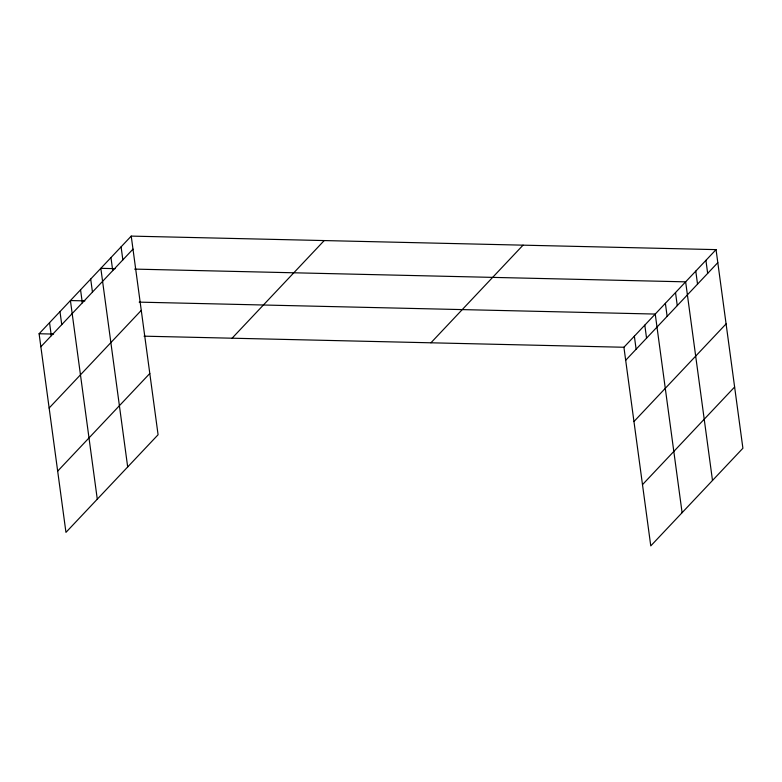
<?xml version="1.0" encoding="UTF-8"?>
<svg xmlns="http://www.w3.org/2000/svg" width="782" height="782" viewBox="0 0 782 782"><rect width="100%" height="100%" fill="white"/><g stroke="black" fill="none" stroke-linecap="round" stroke-linejoin="round"><path stroke-width="1.17" d="M131.229 236.105L158.081 434.743L65.952 532.376L39.1 333.748L131.229 236.105L716.048 249.624L742.9 448.252L650.771 545.895L623.919 347.257L716.048 249.624M40.859 346.768L132.989 249.135M49.139 408.018L141.268 310.386M57.672 471.126L149.802 373.493M232.088 338.205L324.217 240.563M430.931 342.799L523.05 245.157M625.678 360.287L717.808 262.644M633.958 421.537L726.087 323.895M642.491 484.645L734.621 387.002M115.296 268.666L100.829 268.324L127.681 466.962M134.602 269.106L685.638 281.843L712.5 480.48M84.896 300.884L70.419 300.552L97.281 499.18M139.176 302.135L655.238 314.061L682.1 512.699M39.1 333.748L53.577 334.08M144.035 336.172L623.919 347.257M705.911 260.357L707.671 273.387M695.775 271.1L697.534 284.13M675.511 292.576L677.271 305.606M665.374 303.318L667.134 316.348M644.798 325.126L646.558 338.156M634.358 336.192L636.118 349.222M121.093 246.848L122.852 259.878M110.956 257.591L112.725 270.611M90.692 279.066L92.452 292.097M80.556 289.809L82.315 302.839M59.979 311.617L61.749 324.638M49.54 322.683L51.299 335.703"/></g></svg>
